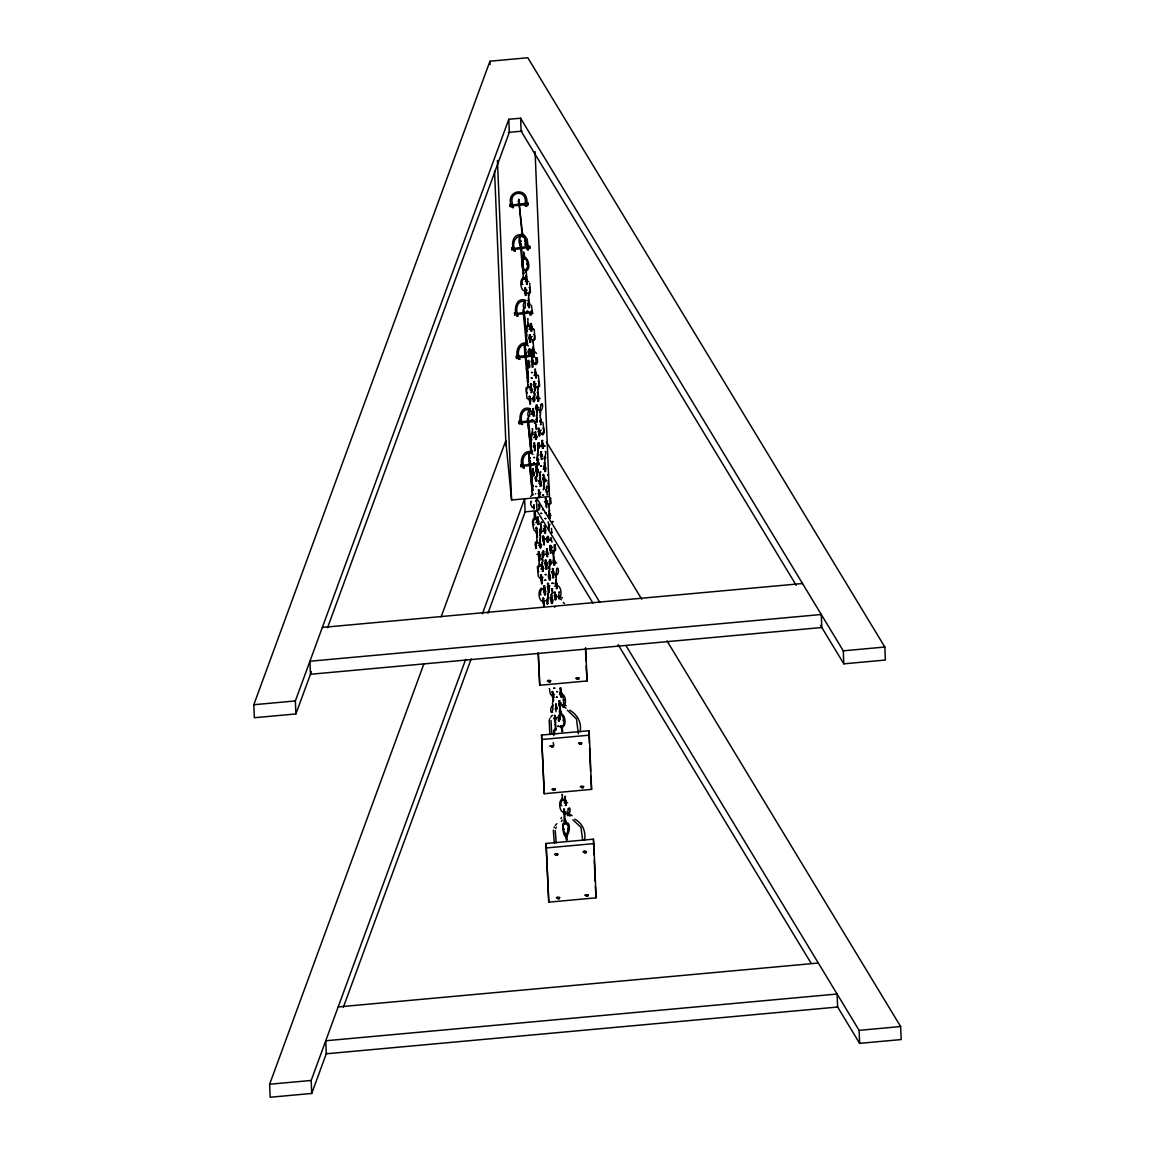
<?xml version="1.0" encoding="UTF-8"?>
<svg xmlns="http://www.w3.org/2000/svg" width="1155" height="1155" viewBox="0 0 1155 1155"><rect width="100%" height="100%" fill="white"/><g stroke="black" fill="none" stroke-linecap="round" stroke-linejoin="round"><path stroke-width="1.5" d="M526.449 368.748L527.59 366.467L529.625 366.02M530.968 477.174L532.109 474.893L534.144 474.445M559.309 596.673C557.504 594.363 560.781 590.927 558.904 591.995M553.346 830.142L554.313 842.977M555.237 830.387L556.205 842.818M549.202 720.099L549.78 734.537M551.022 720.605L551.686 734.378M530.506 496.535L532.946 494.383M311.417 671.661L295.897 713.934L254.36 717.731L253.811 704.723L489.951 61.215L527.806 57.75L884.831 647.031L885.365 660.039L843.814 663.836L820.512 625.36M295.897 713.934L295.362 700.926L508.792 119.283L520.587 118.214L843.28 650.828L843.814 663.836M327.544 627.699L509.341 132.305L508.792 119.283M326.605 1052.869L311.72 1093.453L270.169 1097.25L269.635 1084.242L423.741 664.269M441.138 616.842L505.775 440.734L511.578 500L549.448 496.535L535.068 151.594M311.72 1093.453L311.186 1080.445L465.667 659.433M482.415 613.781L524.615 498.801L525.15 511.824L487.93 613.262M343.367 1007.218L471.182 658.913M552.769 599.748L552.48 600.513M557.288 708.188L556.999 708.939L556.797 707.683M561.518 817.379L560.926 818.664M549.491 719.32L549.838 718.569M554.01 827.76L554.357 826.994M555.786 828.395L556.407 827.153M562.268 820.122L561.431 821.465M529.048 329.291L531.993 327.818L534.101 329.449M532.08 336.48L531.17 337.505M531.271 414.313L534.216 412.84M533.567 437.731L535.111 436.388L537.205 436.446M541.262 430.122L538.302 431.609M540.526 446.35L542.763 444.863L545.247 445.931M535.79 522.753L538.735 521.28M542.749 531.372L545.694 529.9M545.781 538.562L542.821 540.035M549.708 540.006L551.253 538.663M552.74 547.196L549.78 548.668M527.099 290.223C520.775 294.857 518.364 278.615 523.908 277.518M525.467 302.191C525.28 314.896 520.717 304.314 525.511 301.08M531.719 352.131L534.289 351.236L536.541 353.459M534.014 375.548L535.877 374.624L537.884 375.202M536.281 383.879L533.033 384.586M531.618 398.663L529.048 399.558L527.272 398.518M529.986 410.617C529.798 423.336 525.251 412.754 530.029 409.52M538.577 407.282L535.328 407.989M532.441 414.356L534.115 414.486M543.139 434.612L544.279 432.331L542.951 422.513M545.954 457.568L544.092 458.492M543.197 469.204L545.766 468.295M540.8 492.304L538.23 493.214M547.759 500.938L544.51 501.645M550.054 524.356L548.899 525.121M543.918 531.416C546.791 530.52 543.774 531.906 544.467 528.658M544.611 538.519C541.753 539.399 544.77 538.172 544.063 541.349M538.475 545.593L541.724 544.886M550.877 540.049L551.599 539.558M551.57 547.152L549.953 547.715M545.434 554.227L548.683 553.519M540.771 569.011L544.019 568.303M552.393 562.846L554.949 561.951L556.724 562.99M543.023 577.327L541.175 578.251L539.168 577.688M549.982 585.96L547.412 586.856M554.689 586.264C560.926 582.192 563.135 596.254 558.572 598.81M545.319 600.744C539.082 604.801 536.873 590.754 541.435 588.184M554.501 694.386C548.74 699.02 550.184 687.268 549.26 688.755M552.87 706.355C552.682 719.074 548.134 708.477 552.913 705.257M561.46 703.02L558.89 703.929M563.135 706.153L563.842 704.68L563.019 696.176M556.797 717.804L554.227 718.713M565.979 811.46C559.655 816.08 557.259 799.852 562.788 798.755M527.431 292.995L528.34 292.98M529.106 326.158C526.146 326.461 529.091 316.845 527.561 318.852M531.834 329.074C531.791 316.253 527.344 329.42 532.628 329.117M533.624 434.598C530.824 435.146 533.624 426.787 532.137 428.808M541.204 433.327L542.085 433.24L542.273 434.814M542.446 446.249C542.273 430.05 542.287 453.005 542.244 443.635M548.596 504.287L548.986 503.508L548.105 503.999M535.848 519.62C533.105 520.082 535.819 511.853 534.361 513.831M539.934 565.719L539.313 563.395M555.266 717.399L554.4 717.76L555.685 717.472M556.003 729.599L554.588 715.436L555.873 720.186M522.869 284.491C521.843 285.819 521.252 279.106 524.009 278.485M526.29 284.188C527.662 285.285 526.435 280.073 524.875 278.615M525.207 292.951C523.865 285.935 526.045 287.104 526.377 292.98M525.655 287.942L524.644 288.028M529.062 287.638C530.131 286.411 530.434 292.273 528.369 293.543M524.153 307.995L525.164 307.909M528.586 307.591C530.737 308.183 526.521 306.061 528.167 303.332M527.46 331.312C525.077 330.662 529.062 325.479 527.979 323.126M530.881 331.009C532.917 331.716 529.033 328.944 530.362 326.345M529.654 339.18C527.532 336.812 531.228 333.867 529.235 334.863M533.653 334.459C534.693 333.131 535.285 339.844 532.527 340.465M529.409 353.488L528.99 349.243L529.755 349.027M528.745 354.816C530.896 355.437 526.68 353.213 528.326 350.499M534.173 354.513C532.527 354.657 534.375 353.444 534.202 355.422M531.401 358.281C534.245 356.866 529.452 361.024 532.426 363.782M532.296 358.353L531.776 358.093M534.361 363.955C534.375 361.342 535.602 365.009 536.223 362.944C534.505 350.961 540.497 362.598 535.617 364.691M536.96 357.776L535.949 357.862M535.472 377.829C536.974 378.811 535.155 374.437 534.433 372.488M534.722 387.185L534.072 381.511L535.862 386.939M534.837 381.598L533.827 381.684M538.244 381.28C540.035 380.775 538.216 389.076 536.627 386.939M527.387 392.931C526.362 394.245 525.77 387.546 528.528 386.911M530.809 392.613C532.498 393.638 530.029 384.976 528.124 387.632M530.289 400.872L530.087 398.374L530.217 403.918L529.409 396.295L530.896 401.406M530.174 396.382L529.163 396.468M533.581 396.064C535.588 395.14 531.892 398.258 534 400.323M533.336 401.651C535.487 402.258 531.271 400.049 532.917 397.334M537.768 401.247C539.5 402.099 536.729 398.518 537.032 396.208M536.685 410.011C535.343 402.994 537.523 404.178 537.855 410.039M537.133 405.001L536.122 405.102M539.847 410.617C541.868 396.338 544.698 407.989 540.208 411.512M541.551 404.597L540.54 404.698M528.672 416.435L529.683 416.334M533.105 416.031C535.14 416.738 531.257 413.966 532.585 411.368M536.05 429.371L535.877 424.881L537.061 429.227M536.642 424.968L535.631 425.054M541.074 424.564C539.067 425.502 542.749 422.311 540.641 420.247M538.981 433.414L538.663 428.332L539.948 433.082M539.428 428.418L538.418 428.505M542.836 428.101C543.875 426.671 544.597 434.28 541.262 434.107M531.979 439.752C529.957 440.445 532.729 434.063 532.498 431.551M535.4 439.434C537.133 440.286 534.361 436.72 534.664 434.41M534.823 446.148C535.631 461.293 532.571 432.562 535.184 447.461M534.765 443.202L533.754 443.289M538.591 447.144C537.003 441.542 540.121 441.412 539.616 447.115M539.183 442.798L538.172 442.885M538.937 448.371C536.931 449.309 540.641 446.191 538.519 444.126M542.619 448.198L543.37 447.981L542.605 448.198M541.132 456.239L540.959 451.749L542.143 456.081M541.724 451.836L540.713 451.923M545.131 451.518C547.167 450.84 544.366 457.25 544.626 459.777M538.447 462.635L537.696 462.852L538.447 462.635M537.061 469.031C538.634 487.251 534.202 464.368 536.815 466.793M540.222 471.89C542.229 470.951 538.533 474.142 540.641 476.207M544.655 471.485C546.387 472.337 543.615 468.757 543.918 466.447M543.904 480.841C542.605 467.169 543.529 478.574 545.42 480.812M535.805 481.086C537.97 481.678 533.754 479.556 535.4 476.827M544.019 475.239L543.009 475.34M539.991 486.269C541.363 487.367 540.136 482.155 538.577 480.697M539.356 492.434L539.847 497.444L538.966 497.516L538.591 489.951L539.876 494.687M539.356 490.023L538.346 490.124M543.774 489.619C541.782 490.557 545.463 487.367 543.355 485.302M530.896 501.458C532.903 500.519 529.207 503.71 531.329 505.775M542.518 495.293L543.529 495.206L542.518 495.293M546.95 494.889C548.452 495.87 546.633 491.496 545.911 489.547M533.682 504.908C535.675 503.97 531.993 507.161 534.101 509.225M545.867 503.652C545.001 492.146 546.214 500.967 547.34 503.999M546.315 498.657L545.304 498.743M539.125 504.403C536.974 503.797 541.175 506.006 539.544 508.72M548.596 504.36L550.127 503.017L549.722 498.339L550.473 498.123L551.137 503.176L548.697 505.313M550.733 498.253L549.722 498.339M538.865 509.99C536.873 510.914 540.569 507.796 538.447 505.731M534.202 524.774C533.162 526.204 532.441 518.609 535.79 518.768M537.624 524.457C539.659 525.178 535.776 522.392 537.104 519.793M549.246 518.306C551.397 518.898 547.181 516.776 548.827 514.047M537.046 531.17C537.638 548.784 534.534 514.119 537.508 532.888M535.978 528.311L536.988 528.225M548.611 522.06C546.864 521.208 549.636 524.789 549.332 527.099M541.161 527.994L540.656 528.037M541.161 533.393C539.168 534.736 542.114 525.843 539.991 523.663M544.582 533.09C546.618 533.798 542.735 531.026 544.063 528.427M543.861 538.447C545.434 559.569 540.944 521.858 544.467 541.522M543.947 536.844L542.937 536.945M547.773 540.8C546.185 535.184 549.304 535.054 548.798 540.757M548.365 536.44L547.355 536.541M535.487 548.279C537.566 549.448 532.672 542.475 536.844 541.363M547.109 542.114C549.26 542.735 545.044 540.526 546.69 537.811M539.919 547.874C541.652 548.726 538.88 545.16 539.183 542.836M551.541 541.709C553.693 542.316 549.477 540.179 551.123 537.465M538.894 559.135L539.76 558.876L538.894 559.135L538.519 551.556L540.006 556.667M539.284 551.628L538.273 551.729M550.314 549.896C548.827 543.644 551.801 544.611 551.426 550.141M543.456 556.811C541.45 559.41 543.514 543.471 544.135 555.541M550.906 545.478L549.896 545.579M543.716 551.224L542.691 551.325M552.74 551.166L554.588 550.242L554.313 545.174L555.064 544.943L555.728 549.997L553.288 552.133M555.324 545.073L554.313 545.174M547.889 556.407C546.026 559.583 546.921 538.894 546.921 554.617M547.124 556.335L546.142 551.469M546.719 567.509C545.29 570.195 546.546 556.609 546.777 569.025C544.481 567.437 544.727 551.975 547.268 565.604M546.243 560.262L545.232 560.363M550.069 564.203C548.481 558.601 551.599 558.471 551.094 564.174M550.661 559.857L549.65 559.958M538.793 571.595C537.768 572.923 537.176 566.21 539.934 565.589M550.415 565.445C548.408 566.369 552.119 563.25 549.997 561.186M542.215 571.292C543.716 572.259 541.897 567.885 541.175 565.95M553.837 565.127C555.569 565.979 552.797 562.413 553.101 560.103M542.07 582.466C539.428 579.897 540.396 567.928 542.605 580.388M541.58 575.046L540.569 575.147M553.086 574.483C553.101 559.857 550.892 576.417 556.32 574.295C556.335 560.781 561.518 573.992 555.584 575.551M553.202 568.895L552.191 568.982M557.62 568.491L556.609 568.578M549.174 579.911C551.209 580.619 547.326 577.847 548.654 575.248M548.538 586.09C549.867 605.393 545.203 569.747 549.563 589.021M548.538 583.679L547.528 583.766M551.946 583.362L552.971 583.275L551.946 583.362M541.089 595.013C539.255 594.912 541.045 587.375 543.471 589.353C546.012 602.953 546.272 587.606 543.976 585.989C543.918 597.886 545.94 585.455 544.034 587.52M552.133 593.266L551.946 588.776L553.13 593.107M552.711 588.848L551.7 588.949M544.51 594.695L545.521 594.608M556.133 588.545C557.634 589.526 555.815 585.152 555.093 583.203M543.832 600.398C545.102 618.734 541.291 586.018 544.294 602.708M543.875 598.463L542.864 598.55M555.382 597.9L554.732 592.226L556.522 597.64M547.282 598.146C549.202 595.792 547.297 611.37 546.618 599.416M555.497 592.298L554.487 592.399M547.037 603.733L548.048 603.632M551.729 603.459L552.234 603.415M552.668 699.612C554.79 699.93 549.823 682.49 554.082 697.447M553.057 692.105L552.047 692.206M578.02 678.505L577.081 678.591M560.651 696.97C562.687 697.692 558.803 694.906 560.132 692.307M560.103 714.05L559.251 700.652L560.738 705.777M560.016 700.739L559.006 700.825M551.556 712.159L552.566 712.072M555.353 715.523L554.342 715.609M558.76 715.205C560.68 712.866 558.775 728.444 558.096 716.475M558.515 720.792L559.525 720.706M553.62 745.769L550.098 746.087L553.62 745.769L553.303 742.564M582.553 786.945L581.6 787.031M561.749 805.714C560.724 807.042 560.132 800.343 562.889 799.708M565.17 805.41C566.542 806.508 565.315 801.31 563.756 799.852M564.001 815.242L563.77 809.092L565.257 814.203M564.535 809.179L563.524 809.265M567.249 814.78C569.271 800.516 572.1 812.153 567.61 815.675M568.967 808.774L567.942 808.861M557.244 897.825L559.135 897.652L557.721 898.056M554.588 597.337L558.717 596.182L562.514 598.045M559.107 705.763L562.139 704.608L566.239 705.763M563.626 814.203L567.755 813.048L572.115 815.675M525.366 281.445L528.701 281.546M528.73 294.453L530.477 292.46L529.654 283.22M530.549 329.045L531.849 329.103L531.632 326.345M533.466 360.923L531.416 361.371M529.885 389.87L532.614 389.625M536.844 398.504L540.179 398.605M539.76 430.367L538.475 430.656M535.068 437.485L537.147 437.543M542.027 446.119L544.106 446.177M536.772 460.109L538.808 459.661M537.985 469.349L535.934 469.796M544.943 477.982L542.893 478.43M539.067 483.526L541.103 483.079M546.026 492.146L547.355 491.684M548.322 515.563L551.051 515.318M537.292 522.508L538.562 522.233M537.205 542.273L536.108 543.514L536.498 548.177M540.208 554.371L536.873 554.27M547.167 563.005L544.438 563.25M554.126 571.638L551.397 571.884M543.586 591.952L545.622 591.519M556.421 595.042L554.371 595.489M555.064 709.026L557.114 708.578M563.091 707.25C566.975 705.026 566.066 692.841 560.363 693.924M564.246 802.667L567.581 802.783M523.46 252.064C523.85 250.245 524.543 265.621 524.745 256.107M526.247 276.695L526.68 276.738M535.429 370.351L536.368 375.476L536.223 373.181M531.213 385.351C529.019 384.066 533.365 390.39 531.82 392.527M537.147 453.973C538.634 453.135 536.007 458.448 537.696 460.498M538.1 455.59C535.963 453.005 540.064 468.439 538.822 464.368M544.51 482.66L543.63 482.732L544.496 482.487M546.459 487.54L547.355 487.627L546.459 487.54M535.299 493.907L535.732 493.791M541.32 522.277L542.2 522.378L541.32 522.277M536.584 535.545L537.465 535.472M550.993 532.845L551.873 532.758L551.007 533.018M537.537 537.162L536.656 537.234L537.537 536.988M540.251 538.923C538.577 540.208 541.926 536.671 539.833 534.621M557.735 726.293L558.616 726.394L557.735 726.293M525.727 271.194C530.65 269.606 528.976 260.525 525.799 257.782C519.23 256.612 522.248 266.848 523.244 270.126M528.297 304.53L530.39 304.602M528.499 324.353L526.059 326.49L526.868 335.73M530.535 337.823L528.441 337.751M526.622 342.587L524.774 343.511L524.153 345.331L528.109 387.344L528.918 386.81M532.614 341.432L535.068 339.281L534.245 330.041M528.427 385.958L525.987 388.094L526.94 397.926M537.205 388.253L539.659 386.117L538.36 375.693M530.102 398.533L528.802 398.489M537.061 407.152L535.761 407.123M539.775 421.604L541.868 421.662M533.018 432.779L530.578 434.915L531.401 444.155M535.054 446.263L532.96 446.191M542.013 454.882L539.919 454.825M537.277 531.286L535.184 531.213M539.833 564.622L537.393 566.759L538.346 576.605M553.895 562.976L555.209 563.019M548.885 576.865L550.285 576.735M543.803 600.614L542.504 600.571M555.902 728.516L553.462 730.653L553.851 735.576M556.003 729.469L554.472 730.812L554.732 734.06M508.344 132.392L522.118 131.136M513.181 205.056L518.638 203.973M519.649 203.886L524.803 203.54L524.919 204.839L519.779 205.301M518.768 205.402L513.239 205.778M514.986 248.426L520.443 247.343M521.454 247.257L526.608 246.925M524.976 238.522C518.494 231.419 510.308 242.42 515.072 249.278L520.573 248.773M521.598 248.686L526.68 247.632M517.7 313.496L523.157 312.413M524.168 312.312L529.322 311.98M523.287 313.828L517.758 314.203M524.298 313.741L529.394 312.687M529.755 349.33L528.99 349.243M519.461 356.289L524.962 355.783L525.106 357.198L519.591 357.704L519.476 356.419M525.973 355.697L531.127 355.35M526.117 357.112L531.199 356.058M522.219 421.922L527.676 420.839M530.39 420.593L533.841 420.406M527.806 422.268L522.277 422.643M524.024 465.306L529.481 464.223M530.491 464.122L535.646 463.79M529.625 465.638L524.096 466.014M530.636 465.552L535.718 464.498M537.104 466.837L535.92 466.721M525.15 511.824L536.96 510.741L592.905 603.098M322.332 627.425L802.508 583.52M555.006 606.563L554.241 606.779L555.006 606.851M253.811 704.723L295.362 700.926M843.28 650.828L884.831 647.031M538.129 652.849L539.731 685.29L587.058 680.959L585.672 647.724M541.551 735.056L588.877 730.725L589.31 735.172L591.577 789.385L544.25 793.716L541.551 735.056L544.25 793.716M541.984 739.503L589.31 735.172M546.07 843.482L593.396 839.165L593.829 843.612L596.096 897.825L548.769 902.156L546.07 843.482L548.769 902.156M546.503 847.929L593.829 843.612M338.155 1006.943L818.317 963.039M269.635 1084.242L311.186 1080.445M625.938 645.501L859.103 1030.347L900.64 1026.55L901.189 1039.558L859.638 1043.355L837.26 1006.409M521.468 234.84C513.816 233.57 511.044 242.536 513.398 248.469M527.156 343.555L525.178 344.883L526.001 353.805M534.548 352.304L533.235 352.261L533.061 349.979M527.517 418.139L530.621 449.786C532.628 454.969 526.045 450.695 530.52 462.245M532.556 470.446C536.931 477.232 528.759 474.286 533.119 486.428M534.188 507.059L532.946 506.699M534.289 508.012L531.805 506.958M535.963 517.83C529.972 518.075 533.451 526.954 534.101 530.362M541.291 545.766L539.977 545.723L539.804 543.442M548.25 554.386L546.936 554.342L546.763 552.061M564.03 811.416L563.727 812.398M524.384 253.335C523.634 252.223 525.424 263.383 523.879 256.338M523.894 273.287L523.027 273.547L523.894 273.287L521.093 243.835M525.756 275.482C527.286 273.923 524.356 279.366 526.232 281.3M526.131 295.189C524.615 296.575 527.445 292.374 525.655 290.353M528.918 298.64C527.618 300.055 529.64 295.435 528.384 293.327M529.394 304.429C527.705 291.147 528.73 310.536 528.47 303.159M528.109 300.416L528.976 300.156M530.405 323.819L531.271 323.573M526.55 336.827L525.684 337.087L526.55 336.827L523.865 309.41M526.608 338.357C524.774 338.069 528.672 339.96 527.027 342.616M530.723 342.01C529.048 343.309 532.412 339.772 530.304 337.708M532.7 347.236C534.216 345.85 531.387 350.037 533.177 352.058M528.846 360.245C526.521 373.022 532.267 366.525 527.979 360.504M528.903 361.76C528.153 360.649 529.957 371.809 528.398 364.763M533.076 366.944C531.56 368.532 534.433 362.656 532.498 360.75M534.938 369.124C536.396 367.535 533.769 373.513 535.472 375.476M528.355 380.212L527.489 380.457L528.355 380.212L525.612 352.261M528.413 381.727L527.546 381.987L528.413 381.727L525.727 354.34M531.618 389.452L530.694 383.604L530.751 389.726M530.275 383.908L531.141 383.662M534.447 389.091C535.978 389.538 533.047 386.535 533.942 384.009M534.505 390.607C536.194 389.307 532.83 392.844 534.924 394.909M537.234 392.541C538.346 390.029 537.277 401.478 537.653 396.815M530.65 403.615L529.784 403.875M534.115 415.93L533.061 408.538L533.191 414.486M532.628 408.841L533.495 408.581M537.609 412.248C536.31 413.663 538.331 409.043 537.089 406.95M536.801 414.024C538.49 412.725 535.126 416.262 537.219 418.327M540.396 415.699C538.706 416.998 542.07 413.461 539.977 411.397M540.453 417.215C538.62 416.941 542.518 418.817 540.872 421.488M536.411 439.348L535.357 431.956L535.444 437.557M534.924 432.259L535.79 431.999M539.905 435.666C538.403 437.601 541.363 429.848 538.461 430.382M541.883 440.878L542.749 440.632M535.241 450.436L534.375 450.695M542.2 459.069C541.103 461.408 542.244 452.081 541.839 456.326M544.12 462.78C545.55 461.192 543.052 467.284 544.727 469.305M533.365 468.685C530.362 476.134 536.974 479.007 532.498 468.93M537.537 473.853C535.862 475.153 539.226 471.615 537.118 469.551M537.595 475.384L536.729 475.629M539.457 477.564C540.915 475.976 538.288 481.938 539.991 483.902M540.381 478.834C538.706 478.213 542.388 483.512 541.002 486.168M544.554 484.003C543.095 485.591 545.723 479.628 544.019 477.65M546.416 486.183C547.874 484.595 545.247 490.572 546.95 492.535M532.946 490.168L532.065 490.413L532.946 490.168L530.131 460.701M539.833 497.271L538.966 497.516M545.925 506.15C547.326 507.579 544.568 497.531 545.564 503.363M546.849 507.42C545.391 509.009 548.019 503.031 546.315 501.068M549.578 509.355C548.596 511.636 549.116 499.812 549.217 506.597M550.098 515.578L549.202 510.813L549.188 515.419M548.769 511.116L549.636 510.871M535.66 517.844C535.213 503.652 532.816 518.653 535.805 519.1M534.303 512.3L535.169 512.055M538.634 524.37L537.58 516.978L537.681 522.58M537.147 517.281L538.013 517.021M545.593 532.989L544.539 525.597L544.626 531.213M544.106 525.9L544.972 525.655M549.087 529.308C547.571 530.694 550.401 526.507 548.611 524.486M540.93 547.773L539.876 540.381L539.919 545.521M539.443 540.684L540.309 540.439M544.424 544.092L543.557 544.352M546.402 549.318L547.268 549.058M551.383 552.725C550.17 554.155 551.83 549.246 550.82 547.066M539.833 560.392C538.288 561.951 541.219 556.508 539.342 554.573M541.681 562.586C542.807 561.128 541.507 566.499 542.258 568.765M543.225 571.191L542.171 563.799L542.215 568.924M541.738 564.102L542.605 563.842M546.777 569.025L545.911 569.285M548.639 571.205C550.098 569.617 547.47 575.594 549.174 577.558M549.563 572.476C547.889 571.869 551.57 577.168 550.184 579.824M553.736 577.659C552.206 579.218 555.136 573.761 553.259 571.826M555.598 579.839C557.057 578.251 554.429 584.213 556.133 586.191M556.522 581.109C554.992 580.662 557.923 583.65 557.028 586.191M542.056 582.293L541.19 582.539M542.128 583.809C540.656 585.397 543.283 579.435 541.58 577.457M543.976 585.989L544.842 585.744M549.015 590.912L548.149 591.172M548.206 592.688C549.896 591.403 546.532 594.926 548.625 596.991M552.393 600.513L551.354 594.32L551.411 600.441M550.935 594.623L551.801 594.363M551.859 595.893C550.184 595.273 553.866 600.571 552.48 603.228M555.974 599.546C554.458 600.932 557.288 596.745 555.497 594.724M544.352 605.696L543.485 605.956M561.46 693.809C562.139 694.66 558.991 679.357 560.651 694.617M560.117 688.279L560.984 688.019M561.041 689.535C559.367 688.929 563.048 694.227 561.662 696.884M552.725 701.128C554.414 699.829 551.051 703.366 553.158 705.431M556.797 708.593C555.107 695.31 556.133 714.714 555.873 707.322M555.512 704.579L556.378 704.319M560.493 707.986C558.977 709.372 561.806 705.171 560.016 703.15M560.565 709.502C558.717 709.213 562.615 711.105 560.984 713.776M555.829 722.756C554.833 725.008 555.411 713.4 555.483 720.013M555.021 724.532C556.205 723.102 554.66 728.199 555.642 730.408M562.788 731.389C562.499 732.891 561.547 720.099 561.561 728.863M561.908 794.77C563.005 792.287 561.547 803.562 563.351 799.693M566.181 805.309L565.055 796.401L565.214 802.898M564.636 796.705L565.502 796.445M564.694 798.221C566.369 796.936 563.019 800.473 565.113 802.523M564.145 816.672C564.304 814.737 565.243 830.228 565.43 820.714M565.084 817.942C561.142 826.186 569.603 823.703 564.203 818.188M567.307 839.829C567.018 841.316 566.066 828.539 566.08 837.303M558.515 597.958L561.46 599.777M563.034 706.398L565.979 708.203M567.553 814.838L570.094 816.08M526.03 300.43C516.314 296.46 513.888 309.323 516.242 314.954M525.366 301.787C517.902 298.871 514.913 308.876 517.787 314.333L517.743 313.756M527.835 343.8C518.826 340.003 514.581 352.463 518.046 358.324M529.885 367.088L527.474 368.286L528.398 377.627M530.549 408.856C520.833 404.9 518.407 417.764 520.761 423.394M529.885 410.213C522.421 407.311 519.432 417.316 522.305 422.773L522.262 422.181M532.542 451.23L529.813 451.49L528.672 453.756L532.599 495.076M532.354 452.24C523.345 448.429 519.1 460.888 522.565 466.764M561.287 713.747C566.253 715.407 566.831 729.642 559.901 726.784M527.185 343.887L526.305 343.959L526.81 344.695M541.247 433.832L542.171 434.439M535.906 437.326L536.209 436.272M534.188 506.987L533.827 508.301M538.591 522.551L537.71 522.638L537.508 520.024M549.939 547.441L550.82 547.355L551.022 549.968M553.101 550.083L554.761 563.048M552.725 550.892L553.606 550.82L553.808 553.418M556.465 579.579L555.396 573.501L556.104 576.836M561.344 726.12C565.762 726.293 563.698 716.995 561.532 714.83M536.801 466.49L538.475 472.178M528.456 345.908C521.208 340.942 515.794 351.611 519.591 357.704L519.548 357.126M532.975 454.348C525.727 449.382 520.313 460.051 524.11 466.144L524.067 465.566M550.054 597.77L551.469 603.329M574.8 819.126C582.38 823.27 586.134 831.254 584.589 840.205M520.472 245.524C516.992 242.261 520.241 228.661 525.063 236.4L527.171 239.258L528.167 247.127M524.384 269.866C521.584 267.772 521.757 254.721 526.348 259.962C529.755 268.35 525.352 268.032 526.261 272.479M531.17 410.978L532.917 413.288M560.262 725.73L562.225 726.033L562.442 728.646M564.376 603.502L563.294 602.332M569.776 710.181C577.255 714.743 582.005 722.25 580.07 731.779M572.866 819.79L580.979 827.37L582.698 840.392M567.307 710.152L576.461 718.93L578.352 733.685M796.257 585.34L521.136 131.222L520.587 118.214M546.431 441.903L641.761 599.243M666.998 640.895L900.64 1026.55M599.835 602.405L536.411 497.733L536.96 510.741M618.098 644.663L811.142 963.313M526.391 278.586L527.301 284.087M531.473 305.454L532.585 313.727L532.498 312.557M528.976 302.711L529.885 304.328M527.676 303.592L528.398 304.848M532.441 349.388L533.177 354.412M535.573 372.242L536.483 377.743M537.869 395.645L538.779 401.146M527.763 378.566L527.286 377.367M530.91 387.026L531.387 388.21M533.495 411.151L534.404 412.754M536.945 472.207L536.469 471.023M540.092 480.668L540.569 481.852M546.127 565.863L545.651 564.68M549.275 574.324L549.751 575.508M539.168 557.23L538.692 556.046M542.316 565.69L542.792 566.874M548.423 589.267L547.946 588.083M551.57 597.727L552.047 598.911M541.464 580.647L540.988 579.464M544.611 589.108L545.088 590.292M560.753 691.383L561.229 692.567M565.286 799.809L565.748 801.007M532.903 339.599L534.101 352.333M544.38 456.658L545.55 469.132M531.314 325.999L531.892 330.908M533.61 349.416L534.39 357.097L534.303 355.942M530.766 339.426L530.246 334.762M542.792 443.072L543.37 447.967M541.839 443.405L542.359 448.068M545.088 466.476L545.665 471.384M537.176 458.189L537.696 462.852M554.27 560.132L554.848 565.04M556.566 583.535L557.143 588.444M526.492 205.171L526.463 204.262M524.89 204.709C529.106 188.669 506.121 190.127 513.268 205.908L513.224 205.316M528.08 245.957L528.355 248.801L528.268 247.646M526.694 248.08L526.045 241.28M526.55 205.431C530.434 185.045 503.955 189.536 511.723 206.528M532.354 311.143C530.607 310.695 532.715 310.883 532.397 312.038M530.838 311.273L531.069 313.871L530.982 312.702M529.409 313.135L529.337 312.428M513.311 247.314L513.585 250.159M532.643 354.657L532.686 355.552M532.83 356.982L532.787 356.072M531.213 356.52L530.564 349.705M533.928 421.575L528.831 422.167L528.687 420.752M517.873 356L517.916 356.909M538.692 462.953L538.721 463.848M537.205 463.992L537.176 463.083M537.349 465.407L537.306 464.512M535.732 464.945L535.66 464.238M522.392 464.44L522.435 465.335M524.442 278.644L523.634 279.409L520.198 243.821L520.284 245.553M539.833 410.054L538.909 410.054M545.867 480.827L546.719 480.682M533.74 506.8L533.884 508.041M537.234 542.893L538.143 542.879M542.662 589.166L541.724 588.891M561.359 726.134L561.922 731.649M563.322 799.881L562.471 800.141L562.268 797.528M524.731 290.078L525.265 295.435M546.748 480.639L546.214 479.859L545.81 480.581M536.209 407.138L536.743 412.494M545.506 531.011L545.391 529.914M529.25 398.518L529.365 399.601M547.802 554.429L547.687 553.332M543.023 538.981L543.139 540.078M531.661 452.139L528.384 417.85M540.728 544.698L540.843 545.795M529.207 460.426L529.322 461.509M542.951 600.6L543.067 601.683M554.429 717.659L554.544 718.742M535.328 364.042L533.061 362.843L532.542 358.18M553.88 563.25L552.884 552.162M538.533 430.829L539.038 435.911M549.982 576.749L550.069 577.558M524.716 352.261L524.803 353.069M547.643 586.09L547.73 586.899M538.519 522.103L538.432 521.295M543.11 568.939L543.023 568.116M540.684 577.457L540.771 578.28M552.162 694.516L552.249 695.339M527.142 281.445L526.016 269.375L525.15 269.88M534.837 384.009L535.371 390.347M531.69 360.966L532.21 367.189M540.872 454.622L541.334 459.329M543.168 478.026L544.106 488.565M550.054 548.264L550.516 552.971M552.35 571.682L552.87 577.904M533.913 412.855L533.191 414.197L532.989 411.599M540.8 483.093L539.905 473.001M536.252 469.84L536.31 471.327M545.434 563.496L545.492 564.983M559.208 703.958L559.121 703.15L559.265 705.46M545.319 591.533L545.261 590.046M553.057 694.53L553.606 700.868M564.535 811.59L565.012 816.412M532.542 495.235L529.38 462.996M587.058 680.959L586.177 666.016M591.577 789.385L590.768 776.203M596.096 897.825L595.374 886.39M525.063 236.4L525.915 245.033M524.89 245.062C528.153 231.549 515.65 232.66 521.482 245.365M548.033 482.169L548.914 491.149M551.455 528.456L551.873 532.758M529.163 303.188L529.596 307.504M549.823 513.903L550.256 518.205M532.123 349.474L532.874 357.242M529.438 337.996L529.856 342.255M555.107 599.806L554.602 594.71L554.747 597.019M530.001 349.142L530.434 353.459M534.173 391.66L535.025 400.294M536.469 415.064L537.104 422.167L537.017 420.998M529.337 350.47L529.755 354.729M533.928 397.306L534.346 401.55M547.701 537.768L548.12 542.027M537.508 444.155L538.346 452.789M548.986 561.215L549.838 569.848M537.609 449.598L538.028 453.886M549.087 566.657L549.506 570.96M524.269 314.391L526.102 333.218M522.998 309.699L526.261 343.916L526.102 341.36M537.118 462.823L537.393 465.667M549.073 592.443L548.495 586.249M536.396 476.683L536.83 481M540.988 523.504L541.839 532.137M547.874 593.742L548.307 598.059M559.352 710.801L560.204 719.435M539.731 529.178L540.583 537.811M542.027 552.595L542.879 561.215M542.128 558.024L542.547 562.326M527.575 419.626L531.329 453.121L531.488 449.569M555.569 707.51L555.988 711.754M566.441 840.075C564.246 835.354 572.721 825.738 564.752 823.212C559.973 828.337 566.224 833.679 566.961 837.072M536.656 537.234L537.075 541.536M554.588 560.478L554.804 562.86M556.883 583.881L557.1 586.278M543.11 443.405L543.355 446.234M545.405 466.822L545.622 469.204M533.928 349.763L534.144 352.145M537.739 389.538C536.988 380.168 539.082 404.322 538.519 396.584M540.035 412.941L539.948 411.96M540.814 420.001L540.988 421.835M527.041 279.524L527.214 281.358M528.557 295.882L528.427 294.409M529.337 302.942L529.51 304.776M533.148 342.717L532.946 340.205M522.45 232.704L522.291 236.255L518.696 199.194L522.652 235.432L521.786 235.533L521.584 232.92M549.13 513.874L549.26 515.361M553.721 560.695L553.909 562.961M556.017 584.112L556.176 586.018M539.948 420.218L540.078 421.705M544.539 467.053L544.698 468.959M546.835 490.456L546.994 492.377M530.766 326.576L530.968 329.175M535.357 373.397L535.516 375.317M526.175 279.741L526.334 281.661M555.613 596.803L555.454 594.883M546.431 503.147L546.243 500.88M548.726 526.565L548.639 525.568M553.317 573.385L553.187 571.898M537.248 409.491L537.061 407.239M539.544 432.908L539.342 430.411M544.135 479.729L543.976 477.824M530.362 339.267L530.232 337.78M532.657 362.67L532.527 361.183M534.953 386.088L534.794 384.167M525.77 292.432L525.583 290.179M550.155 550.199L550.04 548.971M552.451 573.602L552.278 571.768M543.269 479.96L543.095 478.112M544.048 487.006L544.135 488.002M531.791 362.901L531.618 361.053M534.086 386.304L533.87 383.922M534.866 393.364L534.953 394.346M536.382 409.722L536.165 407.34M538.678 433.139L538.504 431.291M523.388 276.29L523.59 278.904L524.471 278.456M524.904 292.663L524.688 290.266M529.495 339.483L529.322 337.635M549.924 575.262L550.098 577.096M545.333 528.427L545.579 531.257M547.629 551.845L547.845 554.227M549.145 568.202L549.058 567.206M533.855 411.368L534.072 413.75M536.151 434.785L536.396 437.601M560.536 692.538L560.695 694.458M549.058 575.479L549.217 577.399M551.354 598.896L551.513 600.802M537.58 458.42L537.768 460.686M539.876 481.837L540.035 483.743M530.694 388.181L530.824 389.668M535.285 435.002L535.487 437.5M560.146 705.229L559.944 702.962M560.911 712.274L561.027 713.501M534.881 447.692L534.751 446.205M539.472 494.513L539.284 492.261M547.788 588.386L547.571 586.004M538.605 494.744L538.49 493.517M543.197 541.565L542.937 538.447M527.907 384.731L528.037 386.218M529.423 401.088L529.178 398.273M565.921 800.747L566.094 802.595M538.374 519.808L538.548 521.641M540.67 543.211L540.887 545.608M542.186 559.583L542.099 558.587M542.966 566.629L543.182 569.011M533.783 472.973L534 475.369M564.665 813.669L564.463 811.402M553.187 696.595L552.985 694.343M539.414 556.133L539.241 554.212M541.709 579.536L541.536 577.63M544.005 602.953L543.803 600.687M537.118 532.715L536.974 531.228M563.784 813.885L563.582 811.503M552.307 696.826L552.104 694.444M554.602 720.244L554.4 717.847M543.124 603.17L542.922 600.788M536.238 532.931L536.079 531.098M540.829 579.767L540.627 577.37M550.054 514.235L550.17 515.491M519.36 202.053C519.865 199.396 517.57 199.642 518.48 202.183M540.915 455.965L540.8 454.709M521.165 245.423L521.049 243.994M525.684 353.863L525.568 352.419M533.957 447.332L533.841 446.075M524.803 353.979L524.644 352.174M538.374 554.515L539.573 566.513L540.425 565.993M530.159 461.783L530.058 460.513M529.264 461.769L529.178 460.614M527.979 204.132C528.254 207.857 527.604 199.873 527.878 203.612M529.683 246.982C529.409 243.257 530.058 251.241 529.784 247.502M536.83 419.308L536.916 420.478M535.501 421.142L535.588 422.297M533.913 421.127L533.855 420.868M511.492 203.93L511.578 205.099M510.062 205.244C509.803 201.504 510.438 209.488 510.178 205.763M511.882 248.614C511.607 244.874 512.243 252.858 511.983 249.134M514.697 314.189C514.957 317.928 514.322 309.944 514.596 313.669M518.018 357.429L518.104 358.584M516.502 357.559C516.761 361.298 516.126 353.315 516.401 357.039M522.536 465.855L522.623 467.024M520.919 465.479C520.645 461.74 521.295 469.724 521.02 465.999M859.103 1030.347L859.638 1043.355M585.455 648.533L585.96 660.776M588.877 730.725L589.382 742.968M589.613 748.223L590.552 770.948M593.396 839.165L594.06 854.902M594.276 860.143L595.143 881.135M538.418 653.802L539.731 685.29M497.43 160.444L511.578 500M489.951 61.215L490.081 64.463M494.542 171.243L505.977 445.613M555.237 825.565A11.348 10.669 -2.4 0 1 556.912 823.732M550.718 717.14A11.348 10.669 -2.4 0 1 552.393 715.306M562.644 824.309C564.088 855.913 577.009 814.405 562.644 824.309M512.243 207.409L513.426 207.539L512.243 207.409M525.453 206.211L526.637 206.341L525.453 206.211M520.299 241.034L521.064 241.121L520.299 241.034M524.716 240.63L525.482 240.716L524.716 240.63M514.047 250.794L515.231 250.909L514.047 250.794M527.258 249.581L528.441 249.711L527.258 249.581M522.594 264.452L523.359 264.524L522.594 264.452M527.012 264.047L527.777 264.12L527.012 264.047M516.761 315.849L517.945 315.979L516.761 315.849M527.185 311.273L527.951 311.359L527.185 311.273M529.972 314.636L531.156 314.766L529.972 314.636M524.818 349.474L525.583 349.546L524.818 349.474M518.581 359.219L519.764 359.349L518.581 359.219M527.113 372.877L527.878 372.964L527.113 372.877M531.531 372.473L532.296 372.56L531.531 372.473M531.286 378.06L532.051 378.147L531.286 378.06M521.28 424.289L522.464 424.405L521.28 424.289M531.704 419.713L532.469 419.785L531.704 419.713M536.122 419.308L536.887 419.381L536.122 419.308M534.491 423.077L535.675 423.206L534.491 423.077M529.337 457.9L530.102 457.986L529.337 457.9M533.754 457.496L534.534 457.582L533.754 457.496M523.1 467.66L524.283 467.789L523.1 467.66M533.509 463.083L534.274 463.155L533.509 463.083M540.713 466.129L541.478 466.216L540.713 466.129M531.632 481.317L532.397 481.404L531.632 481.317M547.672 474.763L548.437 474.835L547.672 474.763M535.805 486.486L536.57 486.573L535.805 486.486M535.573 500.866L536.339 500.952L535.573 500.866M542.532 509.499L543.298 509.586L542.532 509.499M540.887 513.354L541.652 513.441L540.887 513.354M545.304 512.95L546.07 513.037L545.304 512.95M545.059 518.537L545.824 518.609L545.059 518.537M552.263 521.584L553.028 521.656L552.263 521.584M545.232 574.555L546.012 574.641L545.232 574.555M544.987 580.142L545.752 580.229L544.987 580.142M548.25 680.425L547.383 681.031L550.906 680.699L548.25 680.425M548.654 680.627L550.098 680.771L548.654 680.627M548.769 681.695L550.199 681.84L548.769 681.695M553.938 688.178L554.703 688.25L553.938 688.178M556.724 691.628L557.49 691.701L556.724 691.628M576.634 677.826L575.782 678.433L579.305 678.101L576.634 677.826M577.168 679.097L578.597 679.256L577.168 679.097M556.465 697.201L557.23 697.288L556.465 697.201M563.669 700.248L564.448 700.334L563.669 700.248M563.192 720.215L563.958 720.301L563.192 720.215M551.368 745.682L552.797 745.841L551.368 745.682M551.484 746.751L552.913 746.91L551.484 746.751M579.348 742.882L578.496 743.488L582.005 743.17L579.348 742.882M579.767 743.084L581.196 743.242L579.767 743.084M579.868 744.152L581.312 744.311L579.868 744.152M552.769 788.851L551.902 789.457L555.425 789.139L552.769 788.851M553.187 789.053L554.617 789.212L553.187 789.053M553.288 790.121L554.718 790.28L553.288 790.121M581.167 786.266L580.301 786.858L583.824 786.541L581.167 786.266M581.687 787.537L583.116 787.681L581.687 787.537M563.279 829.045L564.044 829.131L563.279 829.045M567.711 828.64L568.477 828.727L567.711 828.64M555.483 853.92L554.617 854.512L558.139 854.195L555.483 853.92M555.887 854.123L557.331 854.267L555.887 854.123M556.003 855.191L557.432 855.335L556.003 855.191M583.867 851.322L583.015 851.928L586.538 851.596L583.867 851.322M584.286 851.524L585.715 851.683L584.286 851.524M584.387 852.592L585.83 852.751L584.387 852.592M557.288 897.291L556.421 897.897L559.944 897.565L557.288 897.291M557.807 898.561L559.237 898.72L557.807 898.561M585.686 894.692L584.82 895.298L588.343 894.981L585.686 894.692M586.09 894.894L587.534 895.053L586.09 894.894M586.206 895.962L587.635 896.121L586.206 895.962M521.584 228.358L521.584 228.358M521.656 229.874L521.656 229.874M523.388 271.728L523.388 271.728M525.756 296.662L525.756 296.662M528.052 320.065L528.052 320.065M530.766 322L530.766 322M530.347 343.483L530.347 343.483M533.061 345.417L533.061 345.417M532.571 365.37L532.571 365.37M537.725 393.754L537.725 393.754M530.275 405.087L530.275 405.087M532.989 407.022L532.989 407.022M532.498 426.989L532.498 426.989M535.285 430.44L535.285 430.44M539.529 437.124L539.529 437.124M542.244 439.059L542.244 439.059M530.621 445.224L530.621 445.224M530.694 446.74L530.694 446.74M534.866 451.908L534.866 451.908M541.825 460.542L541.825 460.542M544.611 463.992L544.611 463.992M532.441 488.594L532.441 488.594M535.213 492.044L535.213 492.044M539.457 498.743L539.457 498.743M542.171 500.678L542.171 500.678M542.244 502.194L542.244 502.194M537.508 515.462L537.508 515.462M541.681 520.631L541.681 520.631M544.467 524.081L544.467 524.081M548.712 530.78L548.712 530.78M551.498 534.231L551.498 534.231M544.048 545.564L544.048 545.564M546.763 547.499L546.763 547.499M551.007 554.198L551.007 554.198M553.721 556.118L553.721 556.118M553.794 557.648L553.794 557.648M553.231 576.085L553.231 576.085M555.598 601.019L555.598 601.019M543.976 607.169L543.976 607.169M557.75 684.525L557.75 684.525M557.822 686.041L557.822 686.041M555.873 702.76L555.873 702.76M558.24 727.693L558.24 727.693M562.413 732.862L562.413 732.862M562.283 792.951L562.283 792.951M566.932 841.302L566.932 841.302M821.277 614.503L309.915 661.252L310.464 674.275L821.811 627.512L821.277 614.503M837.086 994.022L325.739 1040.771L326.273 1053.793L837.635 1007.03L837.086 994.022M519.071 421.2L519.302 423.784L519.071 421.2"/></g></svg>
